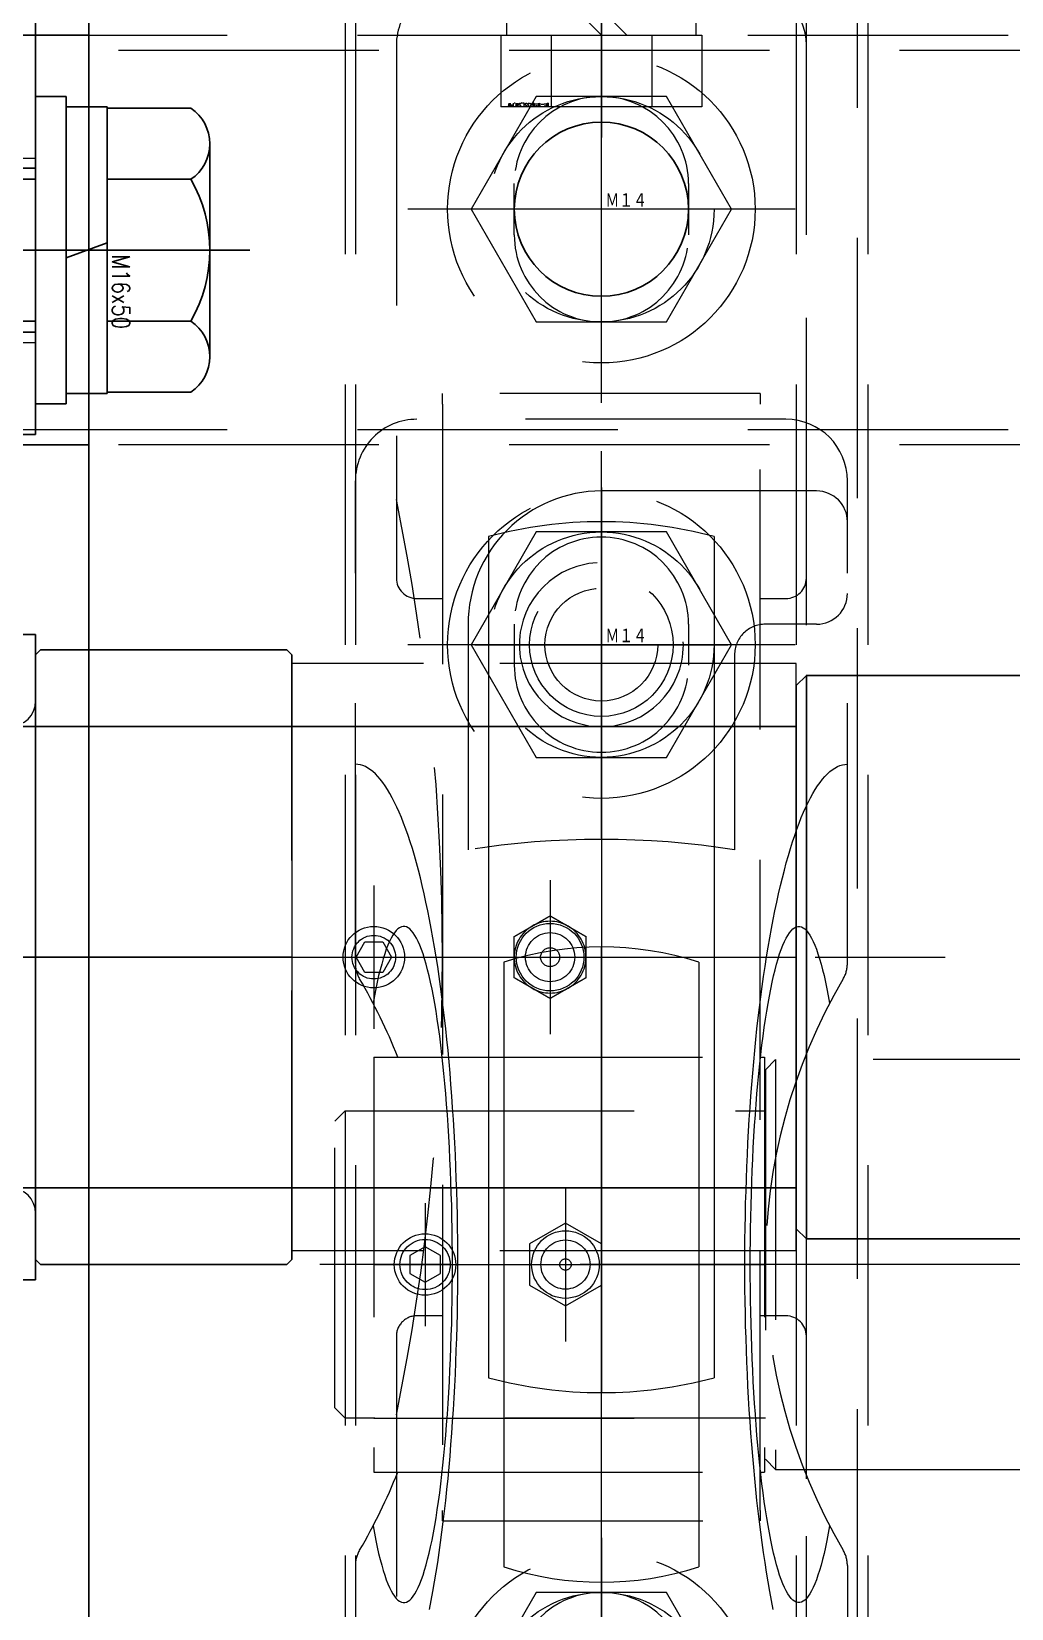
# Model space of a CAD drawing. Header units: millimetres. Extents: x -8731 to 85711, y -14522 to 31379.
# Drawn here: x 74597.3 to 74692.9, y 1784.1 to 1938 of the extents above; entities that cross this region are included whole.
import ezdxf
from ezdxf import colors
from ezdxf.entities.mleader import LeaderData, LeaderLine
from ezdxf.enums import TextEntityAlignment as Align
from ezdxf.math import Vec2, Vec3

# ---------------------------------------------------------------- set-up
doc = ezdxf.new("R2010")
doc.units = ezdxf.units.MM
doc.header["$LTSCALE"] = 4
doc.linetypes.add('CENTER2', pattern=[28.575, 19.05, -3.175, 3.175, -3.175])
doc.linetypes.add('HIDDEN', pattern=[9.525, 6.35, -3.175])
for name, color, linetype, lineweight in [('01_NORMAL', 7, 'Continuous', 25), ('04_HIDDEN', 2, 'HIDDEN', 13), ('05_CENTER', 4, 'CENTER2', 13), ('08_DIM', 3, 'Continuous', 13)]:
    doc.layers.add(name, color=color, linetype=linetype, lineweight=lineweight)
doc.layers.add('10_DRAFT', color=8, linetype='Continuous', lineweight=0, plot=False)
doc.styles.add('KANJI0', font='txt.shx', dxfattribs={"width": 0.9, "height": 30, "bigfont": 'bigfont'})
doc.styles.add('KSS_TXT', font='txt.shx', dxfattribs={"bigfont": 'extfont2.shx'})
doc.styles.add('KSS_TXT_L', font='txt.shx', dxfattribs={"height": 9, "bigfont": 'extfont2.shx'})
doc.styles.get("Standard").update_dxf_attribs({"font": 'txt.shx', "bigfont": 'extfont2.shx'})

# ---------------------------------------------------------------- blocks, each defined once
blk = doc.blocks.new('AM_BALLOON1')
at = {"transparency": 16777216}
blk.add_circle((0, 0), 5, dxfattribs=at)
blk.add_attdef('B_NUMBER', text='', height=3, dxfattribs=at).set_placement((0, 0), align=Align.MIDDLE_CENTER)
blk = doc.blocks.new('_OPEN')
at = {"color": 0, "linetype": 'ByBlock'}
for p, q in [((-1, 0.1667), (0, 0)), ((0, 0), (-1, -0.1667)), ((0, 0), (-1, 0))]:
    blk.add_line(p, q, dxfattribs=at)
blk = doc.blocks.new('A$C07C31A19_1_1_1')
at = {"color": 0}
blk.add_lwpolyline([(-1098, 950), (-1000, 950), (-1000, 16), (-1100, 16), (-1100, 948)], close=True, dxfattribs=at)
blk.add_circle((-1050, 823), 8.5, dxfattribs=at)
at = {"layer": '05_CENTER'}
for p, q in [((-1050, 809.67), (-1050, 836.33)), ((-1036.67, 823), (-1063.33, 823)), ((-1050, 663.67), (-1050, 690.33))]:
    blk.add_line(p, q, dxfattribs=at)
blk = doc.blocks.new('A$C75557FAE_1_1_1')
at = {"color": 0}
for p, q in [((-26, 941), (-26, 727)), ((-20, 727), (-20, 941)), ((24, 941), (24, 732))]:
    blk.add_line(p, q, dxfattribs=at)
blk.add_circle((0, 877.5), 8, dxfattribs=at)
at = {"layer": '05_CENTER'}
for p, q in [((0, 928.08), (0, 959.92)), ((0, 862.34), (0, 892.66)), ((-15.16, 877.5), (15.16, 877.5))]:
    blk.add_line(p, q, dxfattribs=at)
blk = doc.blocks.new('MUCAP206Jc_1_1_1')
at = {"color": 0}
for p, q in [((-29.39, 24), (-76.5, 24)), ((29.39, 24), (76.5, 24)), ((-75.5, 21), (-75.5, 0)), ((-62.5, 21), (-62.5, 16)), ((-82.5, 18), (-82.5, -18)), ((-20.25, 15.9), (20.25, 15.9)), ((-20.25, 15.53), (-20.25, 15.9)), ((20.25, 15.53), (20.25, 15.9)), ((-59.5, 13), (-40.48, 13)), ((-62.5, 8.5), (-58.5, 8.5)), ((-62.5, -8.5), (-58.5, -8.5)), ((-62.5, -13), (-40.48, -13)), ((-20.25, -22.2), (-20.25, -15.53)), ((20.25, -22.2), (20.25, -15.53)), ((-20.25, -22.2), (20.25, -22.2)), ((-29.39, -24), (-76.5, -24)), ((29.39, -24), (76.5, -24))]:
    blk.add_line(p, q, dxfattribs=at)
for points in [[(-2.02, 0), (-4.04, -3.5), (-2.02, -7), (2.02, -7), (4.04, -3.5), (2.02, 0)], [(-0.87, -15.7), (-1.73, -17.2), (-0.87, -18.7), (0.87, -18.7), (1.73, -17.2), (0.87, -15.7)]]:
    blk.add_lwpolyline(points, close=True, dxfattribs=at)
for points in [[(33.67, 16.76, 0), (32.79, 16.59, 0), (31.9, 16.43, 0), (30.98, 16.27, 0), (30.04, 16.12, 0), (29.09, 15.97, 0), (28.12, 15.82, 0), (27.13, 15.68, 0), (26.12, 15.55, 0), (25.1, 15.42, 0), (24.07, 15.3, 0), (23.02, 15.18, 0), (21.96, 15.07, 0), (20.88, 14.96, 0), (19.79, 14.86, 0), (18.69, 14.76, 0), (17.57, 14.67, 0), (16.45, 14.58, 0), (15.32, 14.51, 0), (14.17, 14.43, 0), (13.02, 14.36, 0), (11.87, 14.3, 0), (10.7, 14.24, 0), (9.53, 14.19, 0), (8.35, 14.15, 0), (7.17, 14.11, 0), (5.98, 14.07, 0), (4.79, 14.05, 0), (3.59, 14.03, 0), (2.4, 14.01, 0), (1.2, 14, 0), (0, 14, 0), (-1.2, 14, 0), (-2.4, 14.01, 0), (-3.59, 14.03, 0), (-4.79, 14.05, 0), (-5.98, 14.07, 0), (-7.17, 14.11, 0), (-8.35, 14.15, 0), (-9.53, 14.19, 0), (-10.7, 14.24, 0), (-11.87, 14.3, 0), (-13.02, 14.36, 0), (-14.17, 14.43, 0), (-15.32, 14.51, 0), (-16.45, 14.58, 0), (-17.57, 14.67, 0), (-18.69, 14.76, 0), (-19.79, 14.86, 0), (-20.88, 14.96, 0), (-21.96, 15.07, 0), (-23.02, 15.18, 0), (-24.07, 15.3, 0), (-25.1, 15.42, 0), (-26.12, 15.55, 0), (-27.13, 15.68, 0), (-28.12, 15.82, 0), (-29.09, 15.97, 0), (-30.04, 16.12, 0), (-30.98, 16.27, 0), (-31.9, 16.43, 0), (-32.79, 16.59, 0), (-33.67, 16.76, 0), (-34.53, 16.93, 0), (-35.37, 17.11, 0), (-36.18, 17.28, 0), (-36.98, 17.47, 0), (-37.75, 17.66, 0), (-38.5, 17.85, 0), (-39.22, 18.04, 0), (-39.92, 18.24, 0), (-40.6, 18.44, 0), (-41.26, 18.65, 0), (-41.88, 18.86, 0), (-42.49, 19.07, 0), (-43.07, 19.29, 0), (-43.62, 19.5, 0), (-44.14, 19.72, 0), (-44.64, 19.95, 0), (-45.11, 20.17, 0), (-45.56, 20.4, 0), (-45.98, 20.63, 0), (-46.37, 20.86, 0), (-46.73, 21.1, 0), (-47.06, 21.33, 0), (-47.37, 21.57, 0), (-47.64, 21.81, 0), (-47.89, 22.05, 0), (-48.11, 22.29, 0), (-48.3, 22.53, 0), (-48.46, 22.78, 0), (-48.6, 23.02, 0), (-48.7, 23.26, 0), (-48.77, 23.51, 0), (-48.82, 23.75, 0), (-48.83, 24, 0)], [(25.5, 22.27, 0), (26.23, 22.14, 0), (26.92, 22, 0), (27.57, 21.87, 0), (28.2, 21.73, 0), (28.78, 21.58, 0), (29.33, 21.43, 0), (29.85, 21.28, 0), (30.33, 21.13, 0), (30.77, 20.98, 0), (31.17, 20.82, 0), (31.53, 20.66, 0), (31.86, 20.5, 0), (32.14, 20.34, 0), (32.38, 20.18, 0), (32.59, 20.01, 0), (32.75, 19.85, 0), (32.87, 19.68, 0), (32.95, 19.51, 0), (33, 19.35, 0), (32.99, 19.18, 0), (32.95, 19.01, 0), (32.87, 18.85, 0), (32.75, 18.68, 0), (32.58, 18.51, 0), (32.38, 18.35, 0), (32.13, 18.19, 0), (31.85, 18.02, 0), (31.52, 17.86, 0), (31.16, 17.7, 0), (30.75, 17.55, 0), (30.31, 17.39, 0), (29.83, 17.24, 0), (29.32, 17.09, 0), (28.76, 16.94, 0), (28.18, 16.8, 0), (27.55, 16.66, 0), (26.89, 16.52, 0), (26.2, 16.39, 0), (25.48, 16.26, 0), (24.72, 16.13, 0), (23.94, 16.01, 0), (23.12, 15.89, 0), (22.28, 15.77, 0), (21.4, 15.66, 0), (20.5, 15.56, 0), (19.58, 15.45, 0), (18.63, 15.36, 0), (17.66, 15.27, 0), (16.66, 15.18, 0), (15.65, 15.1, 0), (14.61, 15.02, 0), (13.56, 14.95, 0), (12.49, 14.88, 0), (11.4, 14.82, 0), (10.3, 14.77, 0), (9.19, 14.72, 0), (8.07, 14.67, 0), (6.93, 14.64, 0), (5.79, 14.6, 0), (4.64, 14.58, 0), (3.49, 14.56, 0), (2.33, 14.54, 0), (1.16, 14.53, 0), (0, 14.53, 0), (-1.16, 14.53, 0), (-2.33, 14.54, 0), (-3.49, 14.56, 0), (-4.64, 14.58, 0), (-5.79, 14.6, 0), (-6.93, 14.64, 0), (-8.07, 14.67, 0), (-9.19, 14.72, 0), (-10.3, 14.77, 0), (-11.4, 14.82, 0), (-12.49, 14.88, 0), (-13.56, 14.95, 0), (-14.61, 15.02, 0), (-15.65, 15.1, 0), (-16.66, 15.18, 0), (-17.66, 15.27, 0), (-18.63, 15.36, 0), (-19.58, 15.45, 0), (-20.5, 15.56, 0), (-21.4, 15.66, 0), (-22.28, 15.77, 0), (-23.12, 15.89, 0), (-23.94, 16.01, 0), (-24.72, 16.13, 0), (-25.48, 16.26, 0), (-26.2, 16.39, 0), (-26.89, 16.52, 0), (-27.55, 16.66, 0), (-28.18, 16.8, 0), (-28.76, 16.94, 0), (-29.32, 17.09, 0), (-29.83, 17.24, 0), (-30.31, 17.39, 0), (-30.75, 17.55, 0), (-31.16, 17.7, 0), (-31.52, 17.86, 0), (-31.85, 18.02, 0), (-32.13, 18.19, 0), (-32.38, 18.35, 0), (-32.58, 18.51, 0), (-32.75, 18.68, 0), (-32.87, 18.85, 0), (-32.95, 19.01, 0), (-32.99, 19.18, 0), (-33, 19.35, 0), (-32.95, 19.51, 0), (-32.87, 19.68, 0), (-32.75, 19.85, 0), (-32.59, 20.01, 0), (-32.38, 20.18, 0), (-32.14, 20.34, 0), (-31.86, 20.5, 0), (-31.53, 20.66, 0), (-31.17, 20.82, 0), (-30.77, 20.98, 0), (-30.33, 21.13, 0), (-29.85, 21.28, 0), (-29.33, 21.43, 0), (-28.78, 21.58, 0), (-28.2, 21.73, 0), (-27.57, 21.87, 0), (-26.92, 22, 0), (-26.23, 22.14, 0), (-25.5, 22.27, 0)], [(33.67, -16.76, 0), (32.79, -16.59, 0), (31.9, -16.43, 0), (30.98, -16.27, 0), (30.04, -16.12, 0), (29.09, -15.97, 0), (28.12, -15.82, 0), (27.13, -15.69, 0), (26.12, -15.55, 0), (25.1, -15.42, 0), (24.07, -15.3, 0), (23.02, -15.18, 0), (21.96, -15.07, 0), (20.88, -14.96, 0), (19.79, -14.86, 0), (18.69, -14.76, 0), (17.57, -14.67, 0), (16.45, -14.59, 0), (15.32, -14.51, 0), (14.17, -14.43, 0), (13.02, -14.36, 0), (11.87, -14.3, 0), (10.7, -14.24, 0), (9.53, -14.19, 0), (8.35, -14.15, 0), (7.17, -14.11, 0), (5.98, -14.08, 0), (4.79, -14.05, 0), (3.59, -14.03, 0), (2.4, -14.01, 0), (1.2, -14, 0), (0, -14, 0), (-1.2, -14, 0), (-2.4, -14.01, 0), (-3.59, -14.03, 0), (-4.79, -14.05, 0), (-5.98, -14.08, 0), (-7.17, -14.11, 0), (-8.35, -14.15, 0), (-9.53, -14.19, 0), (-10.7, -14.24, 0), (-11.87, -14.3, 0), (-13.02, -14.36, 0), (-14.17, -14.43, 0), (-15.32, -14.51, 0), (-16.45, -14.59, 0), (-17.57, -14.67, 0), (-18.69, -14.76, 0), (-19.79, -14.86, 0), (-20.88, -14.96, 0), (-21.96, -15.07, 0), (-23.02, -15.18, 0), (-24.07, -15.3, 0), (-25.1, -15.42, 0), (-26.12, -15.55, 0), (-27.13, -15.69, 0), (-28.12, -15.82, 0), (-29.09, -15.97, 0), (-30.04, -16.12, 0), (-30.98, -16.27, 0), (-31.9, -16.43, 0), (-32.79, -16.59, 0), (-33.67, -16.76, 0), (-34.53, -16.93, 0), (-35.37, -17.11, 0), (-36.18, -17.28, 0), (-36.98, -17.47, 0), (-37.75, -17.66, 0), (-38.5, -17.85, 0), (-39.22, -18.04, 0), (-39.92, -18.24, 0), (-40.6, -18.44, 0), (-41.26, -18.65, 0), (-41.88, -18.86, 0), (-42.49, -19.07, 0), (-43.07, -19.29, 0), (-43.62, -19.5, 0), (-44.14, -19.72, 0), (-44.64, -19.95, 0), (-45.11, -20.17, 0), (-45.56, -20.4, 0), (-45.98, -20.63, 0), (-46.37, -20.86, 0), (-46.73, -21.1, 0), (-47.06, -21.33, 0), (-47.37, -21.57, 0), (-47.64, -21.81, 0), (-47.89, -22.05, 0), (-48.11, -22.29, 0), (-48.3, -22.53, 0), (-48.46, -22.78, 0), (-48.6, -23.02, 0), (-48.7, -23.26, 0), (-48.77, -23.51, 0), (-48.82, -23.75, 0), (-48.83, -24, 0)], [(25.5, -22.27, 0), (26.23, -22.14, 0), (26.92, -22, 0), (27.57, -21.87, 0), (28.2, -21.73, 0), (28.78, -21.58, 0), (29.33, -21.43, 0), (29.85, -21.28, 0), (30.33, -21.13, 0), (30.77, -20.98, 0), (31.17, -20.82, 0), (31.53, -20.66, 0), (31.86, -20.5, 0), (32.14, -20.34, 0), (32.38, -20.18, 0), (32.59, -20.01, 0), (32.75, -19.85, 0), (32.87, -19.68, 0), (32.95, -19.51, 0), (33, -19.35, 0), (32.99, -19.18, 0), (32.95, -19.01, 0), (32.87, -18.85, 0), (32.75, -18.68, 0), (32.58, -18.51, 0), (32.38, -18.35, 0), (32.13, -18.19, 0), (31.85, -18.02, 0), (31.52, -17.86, 0), (31.16, -17.71, 0), (30.75, -17.55, 0), (30.31, -17.39, 0), (29.83, -17.24, 0), (29.32, -17.09, 0), (28.76, -16.95, 0), (28.18, -16.8, 0), (27.55, -16.66, 0), (26.89, -16.52, 0), (26.2, -16.39, 0), (25.48, -16.26, 0), (24.72, -16.13, 0), (23.94, -16.01, 0), (23.12, -15.89, 0), (22.28, -15.77, 0), (21.4, -15.66, 0), (20.5, -15.56, 0), (19.58, -15.45, 0), (18.63, -15.36, 0), (17.66, -15.27, 0), (16.66, -15.18, 0), (15.65, -15.1, 0), (14.61, -15.02, 0), (13.56, -14.95, 0), (12.49, -14.88, 0), (11.4, -14.82, 0), (10.3, -14.77, 0), (9.19, -14.72, 0), (8.07, -14.68, 0), (6.93, -14.64, 0), (5.79, -14.6, 0), (4.64, -14.58, 0), (3.49, -14.56, 0), (2.33, -14.54, 0), (1.16, -14.53, 0), (0, -14.53, 0), (-1.16, -14.53, 0), (-2.33, -14.54, 0), (-3.49, -14.56, 0), (-4.64, -14.58, 0), (-5.79, -14.6, 0), (-6.93, -14.64, 0), (-8.07, -14.68, 0), (-9.19, -14.72, 0), (-10.3, -14.77, 0), (-11.4, -14.82, 0), (-12.49, -14.88, 0), (-13.56, -14.95, 0), (-14.61, -15.02, 0), (-15.65, -15.1, 0), (-16.66, -15.18, 0), (-17.66, -15.27, 0), (-18.63, -15.36, 0), (-19.58, -15.45, 0), (-20.5, -15.56, 0), (-21.4, -15.66, 0), (-22.28, -15.77, 0), (-23.12, -15.89, 0), (-23.94, -16.01, 0), (-24.72, -16.13, 0), (-25.48, -16.26, 0), (-26.2, -16.39, 0), (-26.89, -16.52, 0), (-27.55, -16.66, 0), (-28.18, -16.8, 0), (-28.76, -16.95, 0), (-29.32, -17.09, 0), (-29.83, -17.24, 0), (-30.31, -17.39, 0), (-30.75, -17.55, 0), (-31.16, -17.71, 0), (-31.52, -17.86, 0), (-31.85, -18.02, 0), (-32.13, -18.19, 0), (-32.38, -18.35, 0), (-32.58, -18.51, 0), (-32.75, -18.68, 0), (-32.87, -18.85, 0), (-32.95, -19.01, 0), (-32.99, -19.18, 0), (-33, -19.35, 0), (-32.95, -19.51, 0), (-32.87, -19.68, 0), (-32.75, -19.85, 0), (-32.59, -20.01, 0), (-32.38, -20.18, 0), (-32.14, -20.34, 0), (-31.86, -20.5, 0), (-31.53, -20.66, 0), (-31.17, -20.82, 0), (-30.77, -20.98, 0), (-30.33, -21.13, 0), (-29.85, -21.28, 0), (-29.33, -21.43, 0), (-28.78, -21.58, 0), (-28.2, -21.73, 0), (-27.57, -21.87, 0), (-26.92, -22, 0), (-26.23, -22.14, 0), (-25.5, -22.27, 0)]]:
    blk.add_polyline3d(points, dxfattribs=at)
for centre, radius in [((0, -3.5), 3.3), ((0, -3.5), 2.4), ((0, -3.5), 0.555), ((0, -17.2), 3), ((0, -17.2), 2.45)]:
    blk.add_circle(centre, radius, dxfattribs=at)
for centre, radius, start, end in [((-76.5, 18), 6, 90, 180), ((-72.5, 21), 3, 90, 180), ((-65.5, 21), 3, 0, 90), ((-29.39, 21), 3, 59.5497, 90), ((0, 71), 55, 239.5497, 300.4503), ((29.39, 21), 3, 90, 120.4503), ((-59.5, 16), 3, 180, 270), ((41.5, 0), 83, 170.9889, 189.0111), ((-62.5, 0), 8.5, 90, 270), ((-58.5, 0), 8.5, 270, 90), ((-62.5, 0), 13, 180, 270), ((-76.5, -18), 6, 180, 270), ((0, -71), 55, 111.6035, 120.4503), ((0, -71), 55, 59.5497, 68.3965), ((-29.39, -21), 3, 270, 300.4503), ((29.39, -21), 3, 239.5497, 270)]:
    blk.add_arc(centre, radius, start, end, dxfattribs=at)
at = {"layer": '04_HIDDEN', "color": 0}
for p, q in [((-20.25, -15.53), (-20.25, 15.53)), ((-15, -22.2), (-15, 15.9)), ((15, -22.2), (15, 15.9)), ((20.25, -15.53), (20.25, 15.53))]:
    blk.add_line(p, q, dxfattribs=at)
at = {"layer": '05_CENTER', "color": 0}
for p, q in [((-60.5, -12.34), (-60.5, 12.34)), ((-75.83, 0), (-45.17, 0)), ((-7.51, -3.5), (7.51, -3.5)), ((-6, -17.2), (6, -17.2))]:
    blk.add_line(p, q, dxfattribs=at)
at = {"layer": '10_DRAFT'}
for p, q in [((0, -22.2), (0, 15.9)), ((-29.51, 9.5), (29.51, 9.5)), ((31, 0), (-31, 0)), ((-29.51, -9.5), (29.51, -9.5))]:
    blk.add_line(p, q, dxfattribs=at)
for start, end in [(162.1545, 197.8455), (342.1545, 17.8455)]:
    blk.add_arc((0, 0), 31, start, end, dxfattribs=at)
blk = doc.blocks.new('M14Nv_1_1_1')
at = {"color": 0, "linetype": 'CENTER2'}
for p, q in [((0, -18.89), (0, 18.89)), ((18.89, 0), (-18.89, 0))]:
    blk.add_line(p, q, dxfattribs=at)
at = {"color": 0}
for p, q in [((-6.35, 11), (-12.7, 0)), ((6.35, 11), (-6.35, 11)), ((12.7, 0), (6.35, 11)), ((-12.7, 0), (-6.35, -11)), ((6.35, -11), (12.7, 0)), ((-6.35, -11), (6.35, -11))]:
    blk.add_line(p, q, dxfattribs=at)
for radius in [15, 11, 7, 5.5]:
    blk.add_circle((0, 0), radius, dxfattribs=at)
at = {"layer": '10_DRAFT', "ltscale": 3, "style": 'KANJI0', "width": 0.82}
blk.add_text('Ｍ１４', height=1.5, dxfattribs=at).set_placement((0.39, 0.1))
blk = doc.blocks.new('A$C10D23A00_1_1_1')
at = {"color": 0}
for p, q in [((-1034, 19), (-1033, 20)), ((-1034, 19), (-1034, -19)), ((-960, 20), (-1033, 20)), ((-1076, 14), (-1075, 15)), ((-1076, -14), (-1076, 14)), ((-1075, 15), (-1034, 15)), ((-1075, -15), (-1076, -14)), ((-1034, -15), (-1075, -15)), ((-1033, -20), (-1034, -19)), ((-1033, -20), (-960, -20))]:
    blk.add_line(p, q, dxfattribs=at)
for p, q in [((-1033, 20), (-1033, -20)), ((-1075, 15), (-1075, -15))]:
    blk.add_line(p, q)
at = {"layer": '05_CENTER'}
blk.add_line((1081.54, 0), (-1081.54, 0), dxfattribs=at)
blk = doc.blocks.new('A$C398827A2_1_1_1')
at = {"color": 4, "rotation": 270}
blk.add_blockref('MUCAP206Jc_1_1_1', (0, -60.5), dxfattribs=at)
for name, p in [('M14Nv_1_1_1', (0, 0)), ('A$C10D23A00_1_1_1', (1050, -60.5))]:
    blk.add_blockref(name, p)
blk = doc.blocks.new('A$C1A3C2C0C_1_1_1')
at = {"color": 0, "linetype": 'CENTER2'}
blk.add_line((0, -34), (0, 14), dxfattribs=at)
at = {"color": 0}
for p, q in [((-9.81, 11), (9.81, 11)), ((-9.81, 4), (-9.81, 11)), ((-4.91, 4), (-4.91, 11)), ((4.91, 4), (4.91, 11)), ((9.81, 4), (9.81, 11)), ((9.81, 4), (-9.81, 4)), ((-9.25, 4), (-9.25, 1.5)), ((0, 1.5), (-2.5, 4)), ((0, 4), (2.5, 1.5)), ((9.25, 1.5), (9.25, 4)), ((-11, 1.5), (11, 1.5)), ((-11, 1.5), (-11, 0)), ((11, 0), (11, 1.5)), ((-11, 0), (11, 0))]:
    blk.add_line(p, q, dxfattribs=at)
at = {"color": 0, "linetype": 'HIDDEN'}
for p, q in [((-5, -31), (-5, 0)), ((-4.19, -31), (-4.19, 0)), ((4.19, -31), (4.19, 0)), ((5, -31), (5, 0)), ((-5, -31), (5, -31))]:
    blk.add_line(p, q, dxfattribs=at)
at = {"layer": '10_DRAFT', "style": 'KSS_TXT_L'}
blk.add_text('BT-M10x35L,SW,PW', height=0.3, dxfattribs=at).set_placement((5.1, 10.66))
blk = doc.blocks.new('A$C762A3C0D_1_1')
at = {"rotation": 180}
blk.add_blockref('A$C1A3C2C0C_1_1_1', (0, -6), dxfattribs=at)
at = {"xscale": -1}
blk.add_blockref('A$C75557FAE_1_1_1', (0, -947), dxfattribs=at)
blk.add_blockref('A$C398827A2_1_1_1', (0, -69.5))
blk = doc.blocks.new('A$C6DBB619B_1_1_1')
at = {"color": 0}
blk.add_line((9, 19), (363, 19), dxfattribs=at)
blk.add_lwpolyline([(363, 25), (9, 25), (9, -25), (358, -25), (363, -20)], close=True, dxfattribs=at)
at = {"layer": '05_CENTER'}
blk.add_line((-3.66, 0), (15.43, 0), dxfattribs=at)
blk = doc.blocks.new('A$C4032155D_1_1')
for name, p, rotation in [('A$C1A3C2C0C_1_1_1', (-2100, -6), 180), ('A$C6DBB619B_1_1_1', (-2100, 3), 270)]:
    blk.add_blockref(name, p, dxfattribs=dict(rotation=rotation))
blk = doc.blocks.new('M14Bw_1_1_1')
at = {"color": 0, "linetype": 'CENTER2'}
for p, q in [((0, -18.89), (0, 18.89)), ((18.89, 0), (-18.89, 0))]:
    blk.add_line(p, q, dxfattribs=at)
at = {"color": 0}
for p, q in [((-6.35, 11), (-12.7, 0)), ((6.35, 11), (-6.35, 11)), ((12.7, 0), (6.35, 11)), ((-12.7, 0), (-6.35, -11)), ((6.35, -11), (12.7, 0)), ((-6.35, -11), (6.35, -11))]:
    blk.add_line(p, q, dxfattribs=at)
for radius in [15, 11]:
    blk.add_circle((0, 0), radius, dxfattribs=at)
at = {"layer": '10_DRAFT', "ltscale": 3, "style": 'KANJI0', "width": 0.82}
blk.add_text('Ｍ１４', height=1.5, dxfattribs=at).set_placement((0.39, 0.1))
blk = doc.blocks.new('A$C7E840582_1_1_1')
at = {"color": 0}
blk.add_line((-1030, -27.5), (-1030, 27.5), dxfattribs=at)
blk.add_lwpolyline([(-980, -27.5), (-1030, -27.5), (-1031, -26.5), (-1031, 26.5), (-1030, 27.5), (-980, 27.5)], dxfattribs=at)
blk.add_lwpolyline([(-1031, 22.5), (-1031, -22.5), (-1224, -22.5), (-1225, -21.5), (-1225, 21.5), (-1224, 22.5)], close=True, dxfattribs=at)
at = {"layer": '05_CENTER'}
blk.add_line((-1232.35, 0), (1092.61, 0), dxfattribs=at)
blk = doc.blocks.new('MUCP209c_1_1_1')
at = {"color": 0}
for p, q in [((-37, 20), (-89, 20)), ((28.65, 19), (-28.65, 19)), ((-28.65, 19), (-28.65, 15.5)), ((28.65, 19), (28.65, 15.5)), ((89, 20), (37, 20)), ((-35, 15.5), (-35, 18)), ((35, 18), (35, 15.5)), ((-55, 15.5), (-55, -15.5)), ((-55, 15.5), (-53.99, 15.5)), ((53.99, 15.5), (-53.99, 15.5)), ((53.99, 15.5), (55, 15.5)), ((55, -15.5), (55, 15.5)), ((-75.5, 8.5), (-70.5, 8.5)), ((-70.5, -8.5), (-75.5, -8.5)), ((-53.99, -15.5), (-55, -15.5)), ((-53.99, -15.5), (53.99, -15.5)), ((-35, -18), (-35, -15.5)), ((35, -15.5), (35, -18)), ((55, -15.5), (53.99, -15.5)), ((-28.65, -17.34), (-28.65, -30.2)), ((28.65, -17.34), (28.65, -30.2)), ((-89, -20), (-37, -20)), ((37, -20), (89, -20)), ((-1.5, -21.33), (0, -20.47)), ((-1.5, -23.07), (-1.5, -21.33)), ((0, -20.47), (1.5, -21.33)), ((1.5, -21.33), (1.5, -23.07)), ((0, -23.93), (-1.5, -23.07)), ((1.5, -23.07), (0, -23.93)), ((28.65, -30.2), (-28.65, -30.2))]:
    blk.add_line(p, q, dxfattribs=at)
for centre, radius in [((0, -5), 3.3), ((0, -5), 2.4), ((0, -5), 0.929), ((0, -22.2), 3), ((0, -22.2), 2.13)]:
    blk.add_circle(centre, radius, dxfattribs=at)
for centre, radius, start, end in [((-89, 14), 6, 90, 180), ((-37, 18), 2, 0, 90), ((37, 18), 2, 90, 180), ((-75.5, 0), 8.5, 90, 270), ((-70.5, 0), 8.5, 270, 90), ((70.5, 0), 8.5, 90, 270), ((0, -5), 3.5, 90, 150), ((0, -5), 3.5, 30, 90), ((0, -5), 3.5, 150, 210), ((0, -5), 3.5, 330, 30), ((0, -5), 3.5, 210, 270), ((0, -5), 3.5, 270, 330), ((-89, -14), 6, 180, 270), ((0, -239.5), 224, 78.496, 101.504), ((-37, -18), 2, 270, 0), ((37, -18), 2, 180, 270)]:
    blk.add_arc(centre, radius, start, end, dxfattribs=at)
for points, weights in [([(-3.03, -3.25), (-2.56, -2.44), (-2.02, -1.5)], [1, 1.07194812406, 1.06657306684]), ([(-2.02, -1.5), (-0.94, -1.5), (0, -1.5)], [1.06657306684, 1.07194812406, 1]), ([(0, -1.5), (0.94, -1.5), (2.02, -1.5)], [1, 1.07194812406, 1.06657306684]), ([(2.02, -1.5), (2.56, -2.44), (3.03, -3.25)], [1.06657306684, 1.07194812406, 1]), ([(-4.04, -5), (-3.5, -4.06), (-3.03, -3.25)], [1.06657306684, 1.07194812406, 1]), ([(3.03, -3.25), (3.5, -4.06), (4.04, -5)], [1, 1.07194812406, 1.06657306684]), ([(-3.03, -6.75), (-3.5, -5.94), (-4.04, -5)], [1, 1.07194812406, 1.06657306684]), ([(4.04, -5), (3.5, -5.94), (3.03, -6.75)], [1.06657306684, 1.07194812406, 1]), ([(-2.02, -8.5), (-2.56, -7.56), (-3.03, -6.75)], [1.06657306684, 1.07194812406, 1]), ([(3.03, -6.75), (2.56, -7.56), (2.02, -8.5)], [1, 1.07194812406, 1.06657306684]), ([(0, -8.5), (-0.94, -8.5), (-2.02, -8.5)], [1, 1.07194812406, 1.06657306684]), ([(2.02, -8.5), (0.94, -8.5), (0, -8.5)], [1.06657306684, 1.07194812406, 1])]:
    blk.add_rational_spline(points, weights, degree=2, dxfattribs=at)
at = {"layer": '04_HIDDEN', "color": 0}
for p, q in [((-22.5, 19), (-22.5, -30.2)), ((22.5, 19), (22.5, -30.2)), ((-28.65, 15.5), (-28.65, -17.34)), ((28.65, 15.5), (28.65, -17.34))]:
    blk.add_line(p, q, dxfattribs=at)
at = {"layer": '05_CENTER', "color": 0}
for p, q in [((-73, 13.5), (-73, -13.5)), ((-56.67, 0), (-89.33, 0)), ((56.67, 0), (89.33, 0)), ((-7.51, -5), (7.51, -5)), ((-7, -22.2), (7, -22.2))]:
    blk.add_line(p, q, dxfattribs=at)
at = {"layer": '10_DRAFT'}
for p, q in [((0, -30.2), (0, 19)), ((-41.05, 11), (41.05, 11)), ((-42.5, 0), (42.5, 0)), ((-41.05, -11), (41.05, -11))]:
    blk.add_line(p, q, dxfattribs=at)
for start, end in [(164.9997, 195.0003), (344.9997, 15.0003)]:
    blk.add_arc((0, 0), 42.5, start, end, dxfattribs=at)
blk = doc.blocks.new('A$C141724F6_1_1')
at = {"xscale": -1, "rotation": 180}
blk.add_blockref('A$C7E840582_1_1_1', (1050, -73), dxfattribs=at)
at = {"layer": '04_HIDDEN', "color": 4, "rotation": 270}
blk.add_blockref('MUCP209c_1_1_1', (0, -73), dxfattribs=at)
at = {"layer": '04_HIDDEN'}
for p in [(0, 0), (0, -146)]:
    blk.add_blockref('M14Bw_1_1_1', p, dxfattribs=at)
blk = doc.blocks.new('GM-SHYM-RH 0.75kW、1／240d_1_1_1')
at = {"color": 0}
for p, q in [((0, 31.5), (-4, 31.5)), ((0, 31.5), (0, -31.5)), ((0, -31.5), (-4, -31.5))]:
    blk.add_line(p, q, dxfattribs=at)
at = {"layer": '10_DRAFT'}
blk.add_line((0, 0), (-158, 0), dxfattribs=at)
for centre, start, end in [((-2.5, 25), 270, 0), ((-2.5, -25), 0, 90)]:
    blk.add_arc(centre, 2.5, start, end, dxfattribs=at)
blk = doc.blocks.new('FNCLSS-V45.0-D65-L30.0a_1_1_1')
at = {"color": 0}
for points in [[(-24.5, 30), (-0.5, 30), (0, 29.5), (0, 22.5), (-25, 22.5), (-25, 29.5)], [(-25, -22.5), (0, -22.5), (0, -29.5), (-0.5, -30), (-24.5, -30), (-25, -29.5)]]:
    blk.add_lwpolyline(points, close=True, dxfattribs=at)
at = {"layer": '10_DRAFT'}
for p, q in [((-25, 22.5), (-25, -22.5)), ((0, 22.5), (0, -22.5)), ((0, 0), (-25, 0))]:
    blk.add_line(p, q, dxfattribs=at)
blk = doc.blocks.new('A$C6D5E3CE2_1_1_1')
at = {"color": 0}
blk.add_lwpolyline([(-9, 18), (0, 18), (0, -131), (-9, -131)], close=True, dxfattribs=at)
at = {"layer": '04_HIDDEN'}
for p, q in [((0, 9), (-9, 9)), ((0, -9), (-9, -9)), ((0, -102.75), (-9, -102.75)), ((0, -119.25), (-9, -119.25))]:
    blk.add_line(p, q, dxfattribs=at)
at = {"layer": '05_CENTER'}
for p, q in [((6.21, 0), (-15.35, 0)), ((6.21, -111), (-15.35, -111))]:
    blk.add_line(p, q, dxfattribs=at)
blk = doc.blocks.new('A$C62A83430_1_1_1')
at = {"color": 0}
for p, q in [((-7, 14), (-3, 14)), ((-7, -14), (-7, 14)), ((-3, 15), (0, 15)), ((-3, -15), (-3, 15)), ((0, -15), (0, 15)), ((-7, 13.85), (-15.14, 13.85)), ((-17, -10.39), (-17, 10.39)), ((0, 8), (41.92, 8)), ((41.92, 8), (43, 6.92)), ((41.92, 8), (41.92, -8)), ((-15.14, 6.93), (-7, 6.93)), ((0, 6.92), (43, 6.92)), ((43, 6.92), (43, -6.92)), ((-3, 0.73), (-7, -0.73)), ((-7, -6.92), (-15.14, -6.92)), ((0, -6.92), (43, -6.92)), ((41.92, -8), (43, -6.92)), ((0, -8), (41.92, -8)), ((-15.14, -13.85), (-7, -13.85)), ((-3, -14), (-7, -14)), ((0, -15), (-3, -15))]:
    blk.add_line(p, q, dxfattribs=at)
at = {"color": 0, "linetype": 'CENTER2'}
blk.add_line((-20.91, 0), (46, 0), dxfattribs=at)
at = {"color": 0}
for centre, radius, start, end in [((-12.84, 10.39), 4.16, 123.626, 236.374), ((-3.15, 0), 13.85, 150, 210), ((-12.84, -10.39), 4.16, 123.626, 236.374)]:
    blk.add_arc(centre, radius, start, end, dxfattribs=at)
at = {"layer": '10_DRAFT', "style": 'KANJI0', "width": 0.82}
blk.add_text('M16x50', height=1.714, rotation=90, dxfattribs=at).set_placement((-7.48, 0.41))
blk = doc.blocks.new('M10Tz_1_1_1')
at = {"color": 0}
for radius in [5, 4]:
    blk.add_circle((0, 0), radius, dxfattribs=at)
at = {"layer": '05_CENTER'}
for p, q in [((0, -8.34), (0, 8.34)), ((8.34, 0), (-8.34, 0))]:
    blk.add_line(p, q, dxfattribs=at)
blk = doc.blocks.new('A$C39203048_1_1')
blk.add_lwpolyline([(15, 0), (-55, 0), (-55, -43), (-53, -45), (13, -45), (15, -43)], close=True)
at = {"layer": '04_HIDDEN'}
for p, q in [((-8, 0), (-8, -20)), ((-6.25, -20), (-6.25, 0)), ((6.25, 0), (6.25, -20)), ((8, -20), (8, 0)), ((-55, -20), (15, -20))]:
    blk.add_line(p, q, dxfattribs=at)
at = {"layer": '05_CENTER'}
blk.add_line((0, -24.62), (0, 4.58), dxfattribs=at)
at = {"extrusion": (0, 0, -1), "zscale": -1, "rotation": 180}
for p in [(40, -30), (0, -30)]:
    blk.add_blockref('M10Tz_1_1_1', p, dxfattribs=at)
blk = doc.blocks.new('A$C491655AE_1_1_1')
at = {"color": 0, "linetype": 'CENTER2'}
for p, q in [((0, -12.64), (0, 12.64)), ((-12.64, 0), (12.64, 0))]:
    blk.add_line(p, q, dxfattribs=at)
at = {"color": 0}
for p, q in [((-9.81, 0), (-4.91, 8.5)), ((-4.91, 8.5), (4.91, 8.5)), ((4.91, 8.5), (9.81, 0)), ((-4.91, -8.5), (-9.81, 0)), ((9.81, 0), (4.91, -8.5)), ((4.91, -8.5), (-4.91, -8.5))]:
    blk.add_line(p, q, dxfattribs=at)
for radius in [11, 9.25]:
    blk.add_circle((0, 0), radius, dxfattribs=at)
at = {"layer": '10_DRAFT', "style": 'KSS_TXT_L'}
blk.add_text('BT-M10', height=0.3, dxfattribs=at).set_placement((-0.7, -0.54))
blk = doc.blocks.new('A$C7FD24E4C_1_1')
at = {"color": 0, "linetype": 'CENTER2'}
blk.add_line((0, 13.91), (0, -63), dxfattribs=at)
at = {"color": 0}
for p, q in [((-10.39, 10), (10.39, 10)), ((-13.85, 8.14), (-13.85, 0)), ((-6.92, 0), (-6.92, 8.14)), ((6.93, 8.14), (6.93, 0)), ((13.85, 0), (13.85, 8.14)), ((-13.85, 0), (13.85, 0)), ((-8, 0), (-8, -58.92)), ((-6.92, 0), (-6.92, -60)), ((6.92, 0), (6.92, -60)), ((8, 0), (8, -58.92)), ((8, -58.92), (-8, -58.92)), ((-8, -58.92), (-6.92, -60)), ((6.92, -60), (-6.92, -60)), ((8, -58.92), (6.92, -60))]:
    blk.add_line(p, q, dxfattribs=at)
for centre, radius, start, end in [((-10.39, 5.84), 4.16, 33.626, 146.374), ((0, -3.85), 13.85, 60, 120), ((10.39, 5.84), 4.16, 33.626, 146.374)]:
    blk.add_arc(centre, radius, start, end, dxfattribs=at)
at = {"layer": '10_DRAFT', "style": 'KSS_TXT'}
blk.add_text('M16x60', height=1, dxfattribs=at).set_placement((0.41, 0.48))
blk = doc.blocks.new('A$C46006BE0_1_1_1')
for name, p, rotation in [('A$C6D5E3CE2_1_1_1', (0, 0), 180), ('A$C7FD24E4C_1_1', (-5.8, 111), 90), ('A$C62A83430_1_1_1', (9, 0), 180)]:
    blk.add_blockref(name, p, dxfattribs=dict(rotation=rotation))
for p in [(44.2, 111), (44.2, 71)]:
    blk.add_blockref('A$C491655AE_1_1_1', p)
at = {"layer": '04_HIDDEN', "rotation": 90}
blk.add_blockref('A$C39203048_1_1', (14.2, 111), dxfattribs=at)
blk = doc.blocks.new('A$C407C68BC_1_1')
blk.add_blockref('A$C46006BE0_1_1_1', (-34, 69))
at = {"color": 4}
for name, p in [('GM-SHYM-RH 0.75kW、1／240d_1_1_1', (-25, 0)), ('FNCLSS-V45.0-D65-L30.0a_1_1_1', (0, 0))]:
    blk.add_blockref(name, p, dxfattribs=at)
blk = doc.blocks.new('A$C67362F98_1_1')
at = {"color": 0}
blk.add_lwpolyline([(1100, -20), (-1150, -20), (-1150, 20), (1100, 20)], close=True, dxfattribs=at)
at = {"layer": '04_HIDDEN'}
for p, q in [((1100, 18.5), (-1150, 18.5)), ((-1150, -18.5), (1100, -18.5))]:
    blk.add_line(p, q, dxfattribs=at)
blk = doc.blocks.new('A$C0C3B4FB7_1_1')
blk.add_blockref('A$C67362F98_1_1', (0, 20))
blk = doc.blocks.new('A$C745B7B9E_1_1')
at = {"layer": '01_NORMAL'}
for p, q in [((-2200, 180), (-2150, 180)), ((-2150, 140), (-2200, 140))]:
    blk.add_line(p, q, dxfattribs=at)
at = {"layer": '04_HIDDEN'}
blk.add_blockref('A$C0C3B4FB7_1_1', (-1050, 140), dxfattribs=at)

msp = doc.modelspace()

# ---------------------------------------------------------------- block references
for name, p in [('A$C07C31A19_1_1_1', (75702.86232, 1097.69256)), ('A$C407C68BC_1_1', (74622.66232, 1847.69256)), ('A$C745B7B9E_1_1', (76752.86232, 1757.69257)), ('A$C141724F6_1_1', (74652.86232, 1920.69256))]:
    msp.add_blockref(name, p)
at = {"layer": '04_HIDDEN'}
for name, p in [('A$C762A3C0D_1_1', (74652.86232, 1947.69256)), ('A$C4032155D_1_1', (76752.86234, 1947.69256))]:
    msp.add_blockref(name, p, dxfattribs=at)

# ---------------------------------------------------------------- leaders
at = {"layer": '08_DIM'}
ml = msp.add_multileader_block('Standard', dxfattribs=at)
ml.set_content('AM_BALLOON1', color=256, scale=15)
ml.set_attribute('B_NUMBER', 'C', width=0)
ml.set_leader_properties(color=256, linetype='ByLayer', lineweight=-1)
ml.set_arrow_properties(name='OPEN')
ml.build(insert=Vec2(0, 0))
ml.multileader.update_dxf_attribs({"leader_type": 0, "has_dogleg": 0, "text_right_attachment_type": 6, "dogleg_length": 0, "arrow_head_size": 30, "scale": 15, "block_connection_type": 1})
ctx = ml.context
ctx.base_point, ctx.scale, ctx.char_height, ctx.arrow_head_size, ctx.landing_gap_size, ctx.plane_origin = Vec3(75922.97109, 3336.04157), 15, 60, 30, 30, Vec3(75922.97109, 3336.04157)
ctx.right_attachment, ctx.attachment_type = 6, 1
notes = []
notes.append((ctx, [(0, (0, 0, 0), (0, 0), (1, 0), 1, [])]))
ctx.block.insert = Vec3(75922.97109, 3336.04157)
ml = msp.add_multileader_block('Standard', dxfattribs=at)
ml.set_content('AM_BALLOON1', color=256, scale=15)
ml.set_attribute('B_NUMBER', 'G', width=0)
ml.set_leader_properties(color=256, linetype='ByLayer', lineweight=-1)
ml.set_arrow_properties(name='OPEN')
ml.build(insert=Vec2(0, 0))
ml.multileader.update_dxf_attribs({"leader_type": 0, "has_dogleg": 0, "text_right_attachment_type": 6, "dogleg_length": 0, "arrow_head_size": 30, "scale": 15, "block_connection_type": 1})
ctx = ml.context
ctx.base_point, ctx.scale, ctx.char_height, ctx.arrow_head_size, ctx.landing_gap_size, ctx.plane_origin = Vec3(77538.8127, 2880.80037), 15, 60, 30, 30, Vec3(77538.8127, 2880.80037)
ctx.right_attachment, ctx.attachment_type = 6, 1
notes.append((ctx, [(0, (0, 0, 0), (0, 0), (1, 0), 1, [])]))
ctx.block.insert = Vec3(77538.8127, 2880.80037)
ml = msp.add_multileader_block('Standard', dxfattribs=at)
ml.set_content('AM_BALLOON1', color=256, scale=15)
ml.set_attribute('B_NUMBER', 'H', width=0)
ml.set_leader_properties(color=256, linetype='ByLayer', lineweight=-1)
ml.set_arrow_properties(name='OPEN')
ml.build(insert=Vec2(0, 0))
ml.multileader.update_dxf_attribs({"leader_type": 0, "has_dogleg": 0, "text_right_attachment_type": 6, "dogleg_length": 0, "arrow_head_size": 30, "scale": 15, "block_connection_type": 1})
ctx = ml.context
ctx.base_point, ctx.scale, ctx.char_height, ctx.arrow_head_size, ctx.landing_gap_size, ctx.plane_origin = Vec3(77409.17981, 2739.35861), 15, 60, 30, 30, Vec3(77409.17981, 2739.35861)
ctx.right_attachment, ctx.attachment_type = 6, 1
notes.append((ctx, [(0, (0, 0, 0), (0, 0), (1, 0), 1, [])]))
ctx.block.insert = Vec3(77409.17981, 2739.35861)
ml = msp.add_multileader_block('Standard', dxfattribs=at)
ml.set_content('AM_BALLOON1', color=256, scale=15)
ml.set_attribute('B_NUMBER', 'I', width=0)
ml.set_leader_properties(color=256, linetype='ByLayer', lineweight=-1)
ml.set_arrow_properties(name='OPEN')
ml.build(insert=Vec2(0, 0))
ml.multileader.update_dxf_attribs({"leader_type": 0, "has_dogleg": 0, "text_right_attachment_type": 6, "dogleg_length": 0, "arrow_head_size": 30, "scale": 15, "block_connection_type": 1})
ctx = ml.context
ctx.base_point, ctx.scale, ctx.char_height, ctx.arrow_head_size, ctx.landing_gap_size, ctx.plane_origin = Vec3(77551.89496, 2589.59678), 15, 60, 30, 30, Vec3(77551.89496, 2589.59678)
ctx.right_attachment, ctx.attachment_type = 6, 1
notes.append((ctx, [(0, (0, 0, 0), (0, 0), (1, 0), 1, [])]))
ctx.block.insert = Vec3(77551.89496, 2589.59678)
ml = msp.add_multileader_block('Standard', dxfattribs=at)
ml.set_content('AM_BALLOON1', color=256, scale=6.25)
ml.set_attribute('B_NUMBER', '120', width=0)
ml.set_leader_properties(color=256, linetype='ByLayer', lineweight=-1)
ml.set_arrow_properties(name='OPEN')
ml.build(insert=Vec2(0, 0))
ml.multileader.update_dxf_attribs({"leader_type": 0, "has_dogleg": 0, "text_right_attachment_type": 6, "dogleg_length": 0, "arrow_head_size": 12.5, "scale": 2.5, "block_connection_type": 1})
ctx = ml.context
ctx.base_point, ctx.scale, ctx.char_height, ctx.arrow_head_size, ctx.landing_gap_size, ctx.plane_origin = Vec3(82283.06772, 2548.57113), 2.5, 25, 12.5, 12.5, Vec3(82283.06772, 2548.57113)
ctx.right_attachment, ctx.attachment_type = 6, 1
notes.append((ctx, [(0, (0, 0, 0), (0, 0), (1, 0), 1, [])]))
ctx.block.insert = Vec3(82283.06772, 2548.57113)
for ctx, leaders in notes:
    for number, flags, end, landing, length, lines in leaders:
        leader = LeaderData()
        leader.index, (leader.has_last_leader_line, leader.has_dogleg_vector, leader.attachment_direction) = number, flags
        leader.last_leader_point, leader.dogleg_vector, leader.dogleg_length = Vec3(end), Vec3(landing), length
        for number, points, colour, breaks in lines:
            line = LeaderLine()
            line.index, line.vertices, line.color, line.breaks = number, Vec3.list(points), colors.encode_raw_color(colour), breaks
            leader.lines.append(line)
        ctx.leaders.append(leader)

doc.saveas('drawing.dxf')
